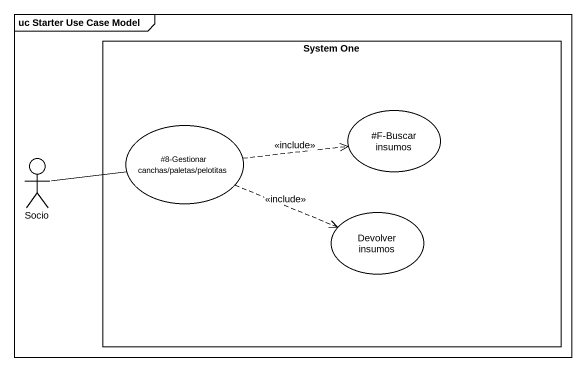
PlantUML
@startuml
mainframe uc Starter Use Case Model
rectangle "System One" as System_One {
  usecase "#F-Buscar insumos" as F_Buscar_insumos
  usecase "#8-Gestionar canchas/paletas/pelotitas" as u8_Gestionar_canchas_paletas
  usecase "Devolver insumos" as Devolver_insumos
}
actor Socio
Socio -right- u8_Gestionar_canchas_paletas
u8_Gestionar_canchas_paletas .right.> F_Buscar_insumos : <<include>>
u8_Gestionar_canchas_paletas .right.> Devolver_insumos : <<include>>
@enduml
